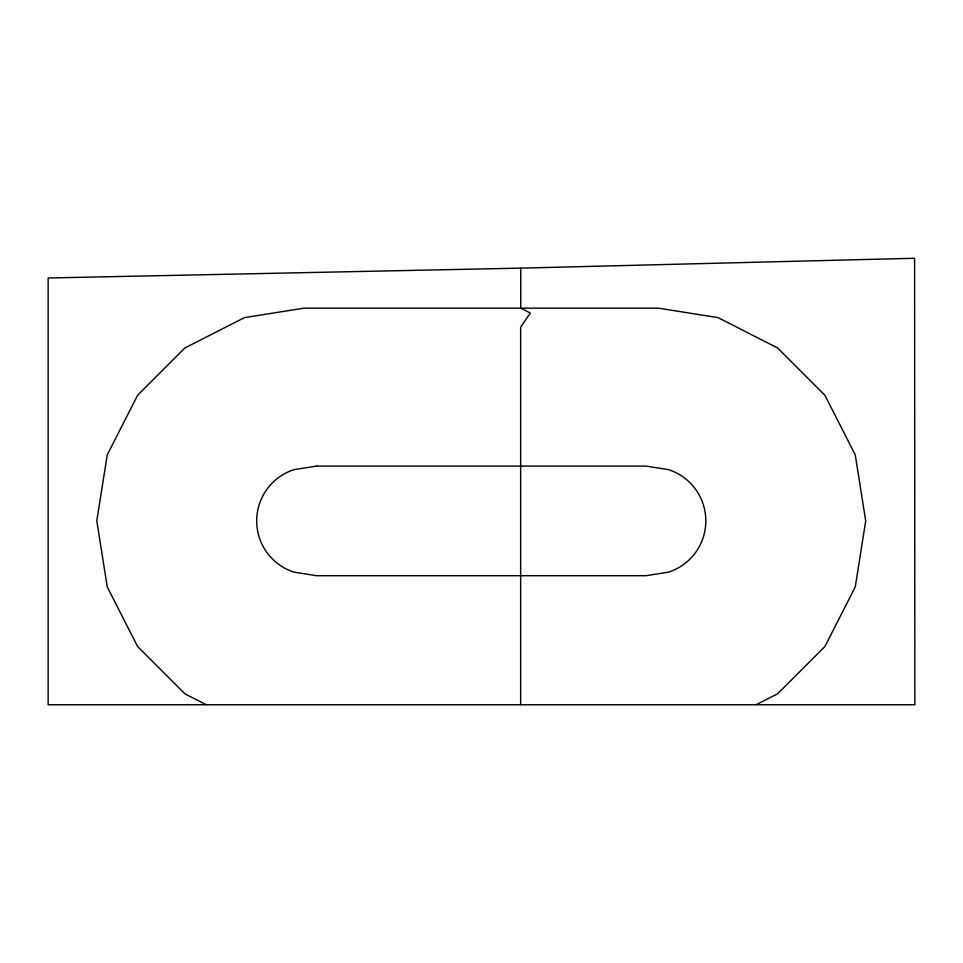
<?xml version="1.0" encoding="UTF-8"?>
<svg xmlns="http://www.w3.org/2000/svg" width="963" height="963" viewBox="0 0 963 963"><rect width="100%" height="100%" fill="white"/><g stroke="black" fill="none" stroke-linecap="round" stroke-linejoin="round"><path stroke-width="1.44" d="M756.184 704.735L777.61 693.817L824.894 646.534L855.252 586.949L865.713 520.899L855.252 454.849L824.894 395.251L777.61 347.968L718.013 317.609L658.379 308.16L304.127 308.16L244.482 317.609L184.896 347.968L137.613 395.251L107.254 454.849L96.794 520.899L107.254 586.949L137.613 646.534L184.896 693.817L206.323 704.735M520.766 268.135L914.597 258.265L914.85 704.735L48.15 704.735L48.15 277.994L520.766 268.135L520.766 308.16L530.336 313.071L520.646 327.203L520.646 704.735M316.562 466.08L293.896 469.679A53.856 53.856 0 0 0 293.896 572.118L316.562 575.705L645.944 575.705L668.611 572.118A53.856 53.856 0 0 0 668.611 469.679L645.944 466.08L316.562 466.08"/></g></svg>
